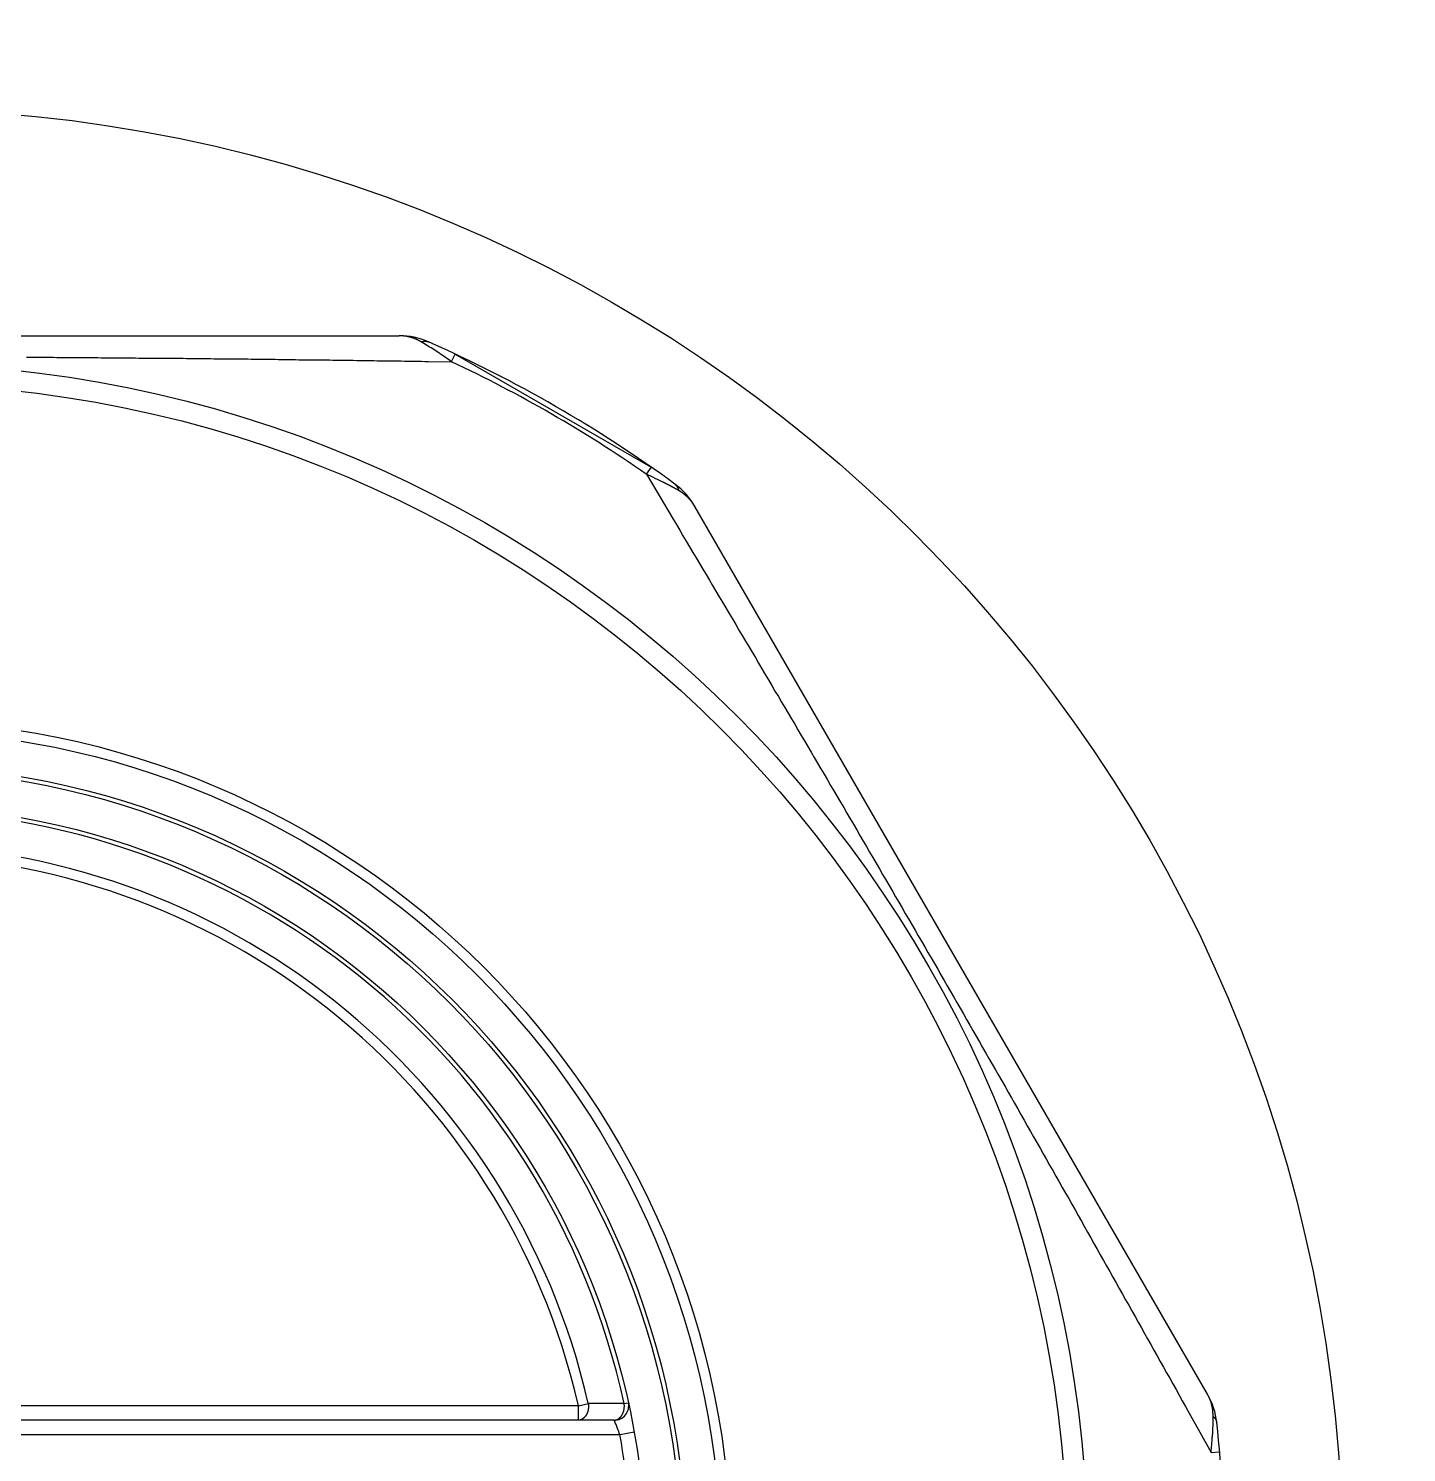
# Model space of a CAD drawing. Header units: millimetres. Extents: x 0 to 3800, y -67 to 2530.
# Drawn here: x 3289.11 to 3298.89, y 967.94 to 978.05 of the extents above; entities that cross this region are included whole.
import ezdxf

# ---------------------------------------------------------------- set-up
doc = ezdxf.new("R2010")
doc.units = ezdxf.units.MM
doc.layers.add('내부선 및 부속', color=4, linetype='Continuous')

msp = doc.modelspace()

# ---------------------------------------------------------------- linework, layer by layer
at = {"layer": '내부선 및 부속', "linetype": 'Continuous'}
for p, q in [((3284.467, 975.867), (3291.744, 975.867)), ((3292.115, 975.683), (3292.141, 975.737)), ((3292.141, 975.737), (3293.531, 974.934)), ((3291.951, 975.685), (3292.115, 975.682)), ((3293.531, 974.934), (3293.497, 974.885)), ((3293.498, 974.884), (3293.582, 974.744)), ((3293.582, 974.744), (3293.688, 974.565)), ((3297.481, 968.353), (3293.843, 974.655)), ((3293.016, 968.271), (3283.195, 968.271)), ((3293.016, 968.271), (3293.087, 968.287)), ((3293.016, 968.168), (3293.016, 968.271)), ((3293.219, 968.287), (3293.087, 968.287)), ((3293.341, 968.286), (3293.219, 968.287)), ((3293.341, 968.286), (3293.37, 968.293)), ((3297.325, 968.266), (3297.339, 968.24)), ((3293.27, 968.168), (3282.941, 968.168)), ((3293.272, 968.164), (3293.27, 968.168)), ((3297.339, 968.24), (3297.426, 968.084)), ((3293.31, 968.065), (3282.9, 968.065)), ((3293.412, 968.083), (3293.311, 968.065)), ((3297.426, 968.084), (3297.507, 967.939)), ((3297.507, 967.939), (3297.567, 967.944))]:
    msp.add_line(p, q, dxfattribs=at)
at = {"layer": '내부선 및 부속', "linetype": 'Continuous', "flags": 128}
for points in [[(3291.9, 975.823), (3291.899, 975.824), (3291.898, 975.824), (3291.897, 975.825), (3291.896, 975.825), (3291.895, 975.826), (3291.895, 975.826), (3291.894, 975.827), (3291.893, 975.827), (3291.892, 975.828), (3291.891, 975.828), (3291.89, 975.829), (3291.889, 975.829), (3291.888, 975.83), (3291.887, 975.83), (3291.886, 975.831), (3291.886, 975.831), (3291.885, 975.832), (3291.884, 975.832), (3291.883, 975.833), (3291.882, 975.833), (3291.881, 975.834), (3291.88, 975.834), (3291.879, 975.835), (3291.878, 975.835), (3291.877, 975.836), (3291.876, 975.836), (3291.875, 975.836), (3291.875, 975.837), (3291.874, 975.837), (3291.873, 975.838), (3291.872, 975.838), (3291.871, 975.839), (3291.87, 975.839), (3291.869, 975.84), (3291.868, 975.84), (3291.867, 975.84), (3291.866, 975.841), (3291.865, 975.841), (3291.864, 975.842), (3291.863, 975.842), (3291.862, 975.842), (3291.861, 975.843), (3291.86, 975.843), (3291.859, 975.844), (3291.858, 975.844), (3291.858, 975.844), (3291.857, 975.845), (3291.856, 975.845), (3291.855, 975.846), (3291.854, 975.846), (3291.853, 975.846), (3291.852, 975.847), (3291.851, 975.847), (3291.85, 975.847), (3291.849, 975.848), (3291.848, 975.848), (3291.847, 975.849), (3291.846, 975.849), (3291.845, 975.849), (3291.844, 975.85), (3291.843, 975.85), (3291.842, 975.85), (3291.841, 975.851), (3291.84, 975.851), (3291.839, 975.851), (3291.838, 975.852), (3291.837, 975.852), (3291.836, 975.852), (3291.835, 975.853), (3291.834, 975.853), (3291.833, 975.853), (3291.832, 975.854), (3291.831, 975.854), (3291.83, 975.854), (3291.829, 975.854), (3291.828, 975.855), (3291.827, 975.855), (3291.826, 975.855), (3291.825, 975.856), (3291.824, 975.856), (3291.823, 975.856), (3291.822, 975.856), (3291.821, 975.857), (3291.82, 975.857), (3291.819, 975.857), (3291.818, 975.858), (3291.817, 975.858), (3291.816, 975.858), (3291.815, 975.858), (3291.814, 975.859), (3291.813, 975.859), (3291.812, 975.859), (3291.811, 975.859), (3291.81, 975.86), (3291.809, 975.86), (3291.808, 975.86), (3291.807, 975.86), (3291.806, 975.86), (3291.805, 975.861), (3291.804, 975.861), (3291.804, 975.861), (3291.803, 975.861), (3291.802, 975.861), (3291.801, 975.862), (3291.8, 975.862), (3291.799, 975.862), (3291.798, 975.862), (3291.797, 975.862), (3291.796, 975.863), (3291.795, 975.863), (3291.794, 975.863), (3291.793, 975.863), (3291.792, 975.863), (3291.791, 975.863), (3291.79, 975.864), (3291.789, 975.864), (3291.788, 975.864), (3291.787, 975.864), (3291.786, 975.864), (3291.785, 975.864), (3291.784, 975.865), (3291.783, 975.865), (3291.782, 975.865), (3291.781, 975.865), (3291.78, 975.865), (3291.779, 975.865), (3291.777, 975.865), (3291.776, 975.865), (3291.775, 975.866), (3291.774, 975.866), (3291.773, 975.866), (3291.772, 975.866), (3291.771, 975.866), (3291.77, 975.866), (3291.769, 975.866), (3291.768, 975.866), (3291.767, 975.866), (3291.766, 975.866), (3291.765, 975.867), (3291.764, 975.867), (3291.763, 975.867), (3291.762, 975.867), (3291.761, 975.867), (3291.76, 975.867), (3291.759, 975.867), (3291.758, 975.867), (3291.757, 975.867), (3291.756, 975.867), (3291.755, 975.867), (3291.754, 975.867), (3291.753, 975.867), (3291.752, 975.867), (3291.751, 975.867), (3291.75, 975.867), (3291.749, 975.867), (3291.748, 975.867), (3291.747, 975.867), (3291.746, 975.867), (3291.745, 975.867), (3291.743, 975.867), (3291.743, 975.867)], [(3291.9, 975.823), (3291.9, 975.823), (3291.901, 975.824), (3291.901, 975.824), (3291.901, 975.824), (3291.901, 975.824), (3291.902, 975.824), (3291.902, 975.824), (3291.902, 975.824), (3291.903, 975.824), (3291.903, 975.824), (3291.903, 975.825), (3291.904, 975.825), (3291.904, 975.825), (3291.904, 975.825), (3291.905, 975.825), (3291.905, 975.825), (3291.905, 975.825), (3291.906, 975.825), (3291.906, 975.825), (3291.906, 975.825), (3291.906, 975.825), (3291.907, 975.826), (3291.907, 975.826), (3291.907, 975.826), (3291.908, 975.826), (3291.908, 975.826), (3291.908, 975.826), (3291.909, 975.826), (3291.909, 975.826), (3291.909, 975.826), (3291.91, 975.826), (3291.91, 975.826), (3291.91, 975.826), (3291.911, 975.826), (3291.911, 975.827), (3291.911, 975.827), (3291.912, 975.827), (3291.912, 975.827), (3291.912, 975.827), (3291.913, 975.827), (3291.913, 975.827), (3291.913, 975.827), (3291.914, 975.827), (3291.914, 975.827), (3291.914, 975.827), (3291.915, 975.827), (3291.915, 975.827), (3291.915, 975.827), (3291.916, 975.827), (3291.916, 975.827), (3291.916, 975.827), (3291.916, 975.828), (3291.917, 975.828), (3291.917, 975.828), (3291.917, 975.828), (3291.918, 975.828), (3291.918, 975.828), (3291.918, 975.828), (3291.919, 975.828), (3291.919, 975.828), (3291.919, 975.828), (3291.92, 975.828), (3291.92, 975.828), (3291.92, 975.828), (3291.921, 975.828), (3291.921, 975.828), (3291.921, 975.828), (3291.922, 975.828), (3291.922, 975.828), (3291.922, 975.828), (3291.923, 975.828), (3291.923, 975.828), (3291.923, 975.828), (3291.924, 975.828), (3291.924, 975.828), (3291.924, 975.828), (3291.925, 975.828), (3291.925, 975.828), (3291.925, 975.828), (3291.926, 975.828), (3291.926, 975.828), (3291.926, 975.828), (3291.927, 975.828), (3291.927, 975.828), (3291.927, 975.828), (3291.928, 975.828), (3291.928, 975.828), (3291.928, 975.828), (3291.929, 975.828), (3291.929, 975.828), (3291.93, 975.828), (3291.93, 975.828), (3291.93, 975.828), (3291.931, 975.828), (3291.931, 975.828), (3291.931, 975.828), (3291.932, 975.828), (3291.932, 975.828), (3291.932, 975.828), (3291.933, 975.828), (3291.933, 975.828), (3291.933, 975.828), (3291.933, 975.828), (3291.934, 975.828), (3291.934, 975.828), (3291.934, 975.828), (3291.935, 975.828), (3291.935, 975.828), (3291.935, 975.828), (3291.936, 975.828), (3291.936, 975.828), (3291.936, 975.828), (3291.936, 975.828), (3291.937, 975.828), (3291.937, 975.827), (3291.937, 975.827), (3291.938, 975.827), (3291.938, 975.827), (3291.938, 975.827), (3291.939, 975.827), (3291.939, 975.827), (3291.939, 975.827), (3291.94, 975.827), (3291.94, 975.827), (3291.94, 975.827), (3291.941, 975.827), (3291.941, 975.827), (3291.941, 975.827), (3291.942, 975.827), (3291.942, 975.827), (3291.942, 975.826), (3291.943, 975.826), (3291.943, 975.826), (3291.943, 975.826), (3291.944, 975.826), (3291.944, 975.826), (3291.944, 975.826), (3291.945, 975.826), (3291.945, 975.826), (3291.945, 975.826), (3291.946, 975.826), (3291.946, 975.825), (3291.946, 975.825), (3291.946, 975.825), (3291.947, 975.825), (3291.947, 975.825), (3291.947, 975.825), (3291.948, 975.825), (3291.948, 975.825), (3291.948, 975.825), (3291.949, 975.824), (3291.949, 975.824), (3291.949, 975.824), (3291.95, 975.824), (3291.95, 975.824), (3291.95, 975.824), (3291.95, 975.824), (3291.951, 975.824), (3291.951, 975.824), (3291.951, 975.823), (3291.951, 975.823)], [(3291.938, 975.801), (3291.937, 975.801), (3291.937, 975.801), (3291.937, 975.801), (3291.936, 975.801), (3291.936, 975.802), (3291.936, 975.802), (3291.936, 975.802), (3291.935, 975.802), (3291.935, 975.802), (3291.935, 975.802), (3291.934, 975.803), (3291.934, 975.803), (3291.934, 975.803), (3291.933, 975.803), (3291.933, 975.803), (3291.933, 975.804), (3291.933, 975.804), (3291.932, 975.804), (3291.932, 975.804), (3291.932, 975.804), (3291.931, 975.804), (3291.931, 975.805), (3291.931, 975.805), (3291.931, 975.805), (3291.93, 975.805), (3291.93, 975.805), (3291.93, 975.806), (3291.929, 975.806), (3291.929, 975.806), (3291.929, 975.806), (3291.928, 975.806), (3291.928, 975.806), (3291.928, 975.807), (3291.928, 975.807), (3291.927, 975.807), (3291.927, 975.807), (3291.927, 975.807), (3291.926, 975.808), (3291.926, 975.808), (3291.926, 975.808), (3291.925, 975.808), (3291.925, 975.808), (3291.925, 975.808), (3291.925, 975.809), (3291.924, 975.809), (3291.924, 975.809), (3291.924, 975.809), (3291.923, 975.809), (3291.923, 975.81), (3291.923, 975.81), (3291.923, 975.81), (3291.922, 975.81), (3291.922, 975.81), (3291.922, 975.81), (3291.921, 975.811), (3291.921, 975.811), (3291.921, 975.811), (3291.92, 975.811), (3291.92, 975.811), (3291.92, 975.812), (3291.92, 975.812), (3291.919, 975.812), (3291.919, 975.812), (3291.919, 975.812), (3291.918, 975.812), (3291.918, 975.813), (3291.918, 975.813), (3291.917, 975.813), (3291.917, 975.813), (3291.917, 975.813), (3291.917, 975.813), (3291.916, 975.814), (3291.916, 975.814), (3291.916, 975.814), (3291.915, 975.814), (3291.915, 975.814), (3291.915, 975.815), (3291.915, 975.815), (3291.914, 975.815), (3291.914, 975.815), (3291.914, 975.815), (3291.913, 975.815), (3291.913, 975.816), (3291.913, 975.816), (3291.912, 975.816), (3291.912, 975.816), (3291.912, 975.816), (3291.912, 975.817), (3291.911, 975.817), (3291.911, 975.817), (3291.911, 975.817), (3291.91, 975.817), (3291.91, 975.817), (3291.91, 975.818), (3291.909, 975.818), (3291.909, 975.818), (3291.909, 975.818), (3291.909, 975.818), (3291.908, 975.818), (3291.908, 975.819), (3291.908, 975.819), (3291.908, 975.819), (3291.907, 975.819), (3291.907, 975.819), (3291.907, 975.819), (3291.906, 975.82), (3291.906, 975.82), (3291.906, 975.82), (3291.906, 975.82), (3291.905, 975.82), (3291.905, 975.82), (3291.905, 975.821), (3291.904, 975.821), (3291.904, 975.821), (3291.904, 975.821), (3291.904, 975.821), (3291.903, 975.821), (3291.903, 975.822), (3291.903, 975.822), (3291.902, 975.822), (3291.902, 975.822), (3291.902, 975.822), (3291.901, 975.823), (3291.901, 975.823), (3291.901, 975.823), (3291.901, 975.823), (3291.9, 975.823), (3291.9, 975.823), (3291.9, 975.823)], [(3289.097, 975.715), (3289.121, 975.715), (3289.145, 975.714), (3289.169, 975.714), (3289.193, 975.714), (3289.218, 975.714), (3289.242, 975.714), (3289.266, 975.714), (3289.29, 975.714), (3289.314, 975.713), (3289.339, 975.713), (3289.363, 975.713), (3289.387, 975.713), (3289.411, 975.713), (3289.435, 975.713), (3289.459, 975.713), (3289.484, 975.712), (3289.508, 975.712), (3289.532, 975.712), (3289.556, 975.712), (3289.58, 975.712), (3289.605, 975.712), (3289.629, 975.711), (3289.653, 975.711), (3289.677, 975.711), (3289.701, 975.711), (3289.725, 975.711), (3289.75, 975.711), (3289.774, 975.71), (3289.798, 975.71), (3289.822, 975.71), (3289.846, 975.71), (3289.871, 975.71), (3289.895, 975.709), (3289.919, 975.709), (3289.943, 975.709), (3289.967, 975.709), (3289.992, 975.709), (3290.016, 975.708), (3290.04, 975.708), (3290.064, 975.708), (3290.088, 975.708), (3290.112, 975.707), (3290.137, 975.707), (3290.161, 975.707), (3290.185, 975.707), (3290.209, 975.707), (3290.233, 975.706), (3290.258, 975.706), (3290.282, 975.706), (3290.306, 975.706), (3290.33, 975.705), (3290.354, 975.705), (3290.378, 975.705), (3290.403, 975.705), (3290.427, 975.704), (3290.451, 975.704), (3290.475, 975.704), (3290.499, 975.704), (3290.524, 975.703), (3290.524, 975.703), (3290.548, 975.703), (3290.572, 975.703), (3290.596, 975.703), (3290.62, 975.702), (3290.645, 975.702), (3290.669, 975.702), (3290.693, 975.701), (3290.717, 975.701), (3290.741, 975.701), (3290.765, 975.701), (3290.79, 975.7), (3290.814, 975.7), (3290.838, 975.7), (3290.862, 975.7), (3290.886, 975.699), (3290.911, 975.699), (3290.935, 975.699), (3290.959, 975.698), (3290.983, 975.698), (3291.007, 975.698), (3291.031, 975.697), (3291.056, 975.697), (3291.08, 975.697), (3291.104, 975.697), (3291.128, 975.696), (3291.152, 975.696), (3291.177, 975.696), (3291.201, 975.695), (3291.225, 975.695), (3291.249, 975.695), (3291.273, 975.694), (3291.297, 975.694), (3291.322, 975.694), (3291.346, 975.693), (3291.37, 975.693), (3291.394, 975.693), (3291.418, 975.693), (3291.443, 975.692), (3291.467, 975.692), (3291.491, 975.692), (3291.515, 975.691), (3291.539, 975.691), (3291.563, 975.691), (3291.588, 975.69), (3291.612, 975.69), (3291.636, 975.69), (3291.66, 975.689), (3291.684, 975.689), (3291.709, 975.689), (3291.733, 975.688), (3291.757, 975.688), (3291.781, 975.687), (3291.805, 975.687), (3291.83, 975.687), (3291.854, 975.686), (3291.878, 975.686), (3291.902, 975.686), (3291.926, 975.685), (3291.95, 975.685), (3291.95, 975.685)], [(3293.726, 974.769), (3293.725, 974.769), (3293.725, 974.77), (3293.724, 974.77), (3293.724, 974.771), (3293.723, 974.771), (3293.722, 974.771), (3293.722, 974.772), (3293.721, 974.772), (3293.72, 974.772), (3293.72, 974.773), (3293.719, 974.773), (3293.718, 974.773), (3293.718, 974.774), (3293.717, 974.774), (3293.716, 974.775), (3293.716, 974.775), (3293.715, 974.775), (3293.714, 974.776), (3293.714, 974.776), (3293.713, 974.776), (3293.712, 974.777), (3293.712, 974.777), (3293.711, 974.777), (3293.71, 974.778), (3293.71, 974.778), (3293.709, 974.779), (3293.708, 974.779), (3293.708, 974.779), (3293.707, 974.78), (3293.706, 974.78), (3293.706, 974.78), (3293.705, 974.781), (3293.704, 974.781), (3293.704, 974.781), (3293.703, 974.782), (3293.703, 974.782), (3293.702, 974.783), (3293.701, 974.783), (3293.701, 974.783), (3293.7, 974.784), (3293.699, 974.784), (3293.699, 974.784), (3293.698, 974.785), (3293.697, 974.785), (3293.697, 974.785), (3293.696, 974.786), (3293.695, 974.786), (3293.695, 974.787), (3293.694, 974.787), (3293.693, 974.787), (3293.693, 974.788), (3293.692, 974.788), (3293.691, 974.788), (3293.691, 974.789), (3293.69, 974.789), (3293.689, 974.789), (3293.689, 974.79), (3293.688, 974.79), (3293.687, 974.79), (3293.687, 974.791), (3293.686, 974.791), (3293.685, 974.792), (3293.685, 974.792), (3293.684, 974.792), (3293.683, 974.793), (3293.683, 974.793), (3293.682, 974.793), (3293.681, 974.794), (3293.681, 974.794), (3293.68, 974.794), (3293.679, 974.795), (3293.679, 974.795), (3293.678, 974.795), (3293.677, 974.796), (3293.677, 974.796), (3293.676, 974.796), (3293.675, 974.797), (3293.675, 974.797), (3293.674, 974.798), (3293.673, 974.798), (3293.673, 974.798), (3293.672, 974.799), (3293.671, 974.799), (3293.671, 974.799), (3293.67, 974.8), (3293.669, 974.8), (3293.669, 974.8), (3293.668, 974.801), (3293.667, 974.801), (3293.667, 974.801), (3293.666, 974.802), (3293.665, 974.802), (3293.665, 974.802), (3293.664, 974.803), (3293.663, 974.803), (3293.663, 974.803), (3293.662, 974.804), (3293.661, 974.804), (3293.661, 974.805), (3293.66, 974.805), (3293.66, 974.805), (3293.659, 974.805), (3293.659, 974.806), (3293.658, 974.806), (3293.657, 974.806), (3293.657, 974.807), (3293.656, 974.807), (3293.655, 974.807), (3293.655, 974.808), (3293.654, 974.808), (3293.653, 974.808), (3293.653, 974.809), (3293.652, 974.809), (3293.651, 974.809), (3293.651, 974.81), (3293.65, 974.81), (3293.649, 974.81), (3293.649, 974.811), (3293.648, 974.811), (3293.647, 974.811), (3293.647, 974.812), (3293.646, 974.812), (3293.645, 974.812), (3293.645, 974.813), (3293.644, 974.813), (3293.643, 974.814), (3293.643, 974.814), (3293.642, 974.814), (3293.641, 974.815), (3293.641, 974.815), (3293.64, 974.815), (3293.639, 974.816), (3293.639, 974.816), (3293.638, 974.816), (3293.637, 974.817), (3293.637, 974.817), (3293.636, 974.817), (3293.635, 974.818), (3293.635, 974.818), (3293.634, 974.818), (3293.633, 974.819), (3293.633, 974.819), (3293.632, 974.819), (3293.631, 974.82), (3293.631, 974.82), (3293.63, 974.82), (3293.629, 974.821), (3293.629, 974.821), (3293.628, 974.821), (3293.627, 974.822), (3293.627, 974.822), (3293.626, 974.822), (3293.625, 974.823), (3293.625, 974.823), (3293.624, 974.823), (3293.623, 974.824), (3293.623, 974.824), (3293.622, 974.824), (3293.621, 974.825), (3293.621, 974.825), (3293.621, 974.825)], [(3293.7, 974.814), (3293.701, 974.813), (3293.701, 974.813), (3293.701, 974.813), (3293.701, 974.813), (3293.702, 974.813), (3293.702, 974.812), (3293.702, 974.812), (3293.702, 974.812), (3293.703, 974.812), (3293.703, 974.812), (3293.703, 974.811), (3293.703, 974.811), (3293.704, 974.811), (3293.704, 974.811), (3293.704, 974.811), (3293.704, 974.81), (3293.705, 974.81), (3293.705, 974.81), (3293.705, 974.81), (3293.705, 974.809), (3293.706, 974.809), (3293.706, 974.809), (3293.706, 974.809), (3293.706, 974.809), (3293.707, 974.808), (3293.707, 974.808), (3293.707, 974.808), (3293.707, 974.808), (3293.708, 974.807), (3293.708, 974.807), (3293.708, 974.807), (3293.708, 974.807), (3293.708, 974.806), (3293.709, 974.806), (3293.709, 974.806), (3293.709, 974.806), (3293.709, 974.805), (3293.71, 974.805), (3293.71, 974.805), (3293.71, 974.805), (3293.71, 974.804), (3293.71, 974.804), (3293.711, 974.804), (3293.711, 974.804), (3293.711, 974.803), (3293.711, 974.803), (3293.711, 974.803), (3293.712, 974.803), (3293.712, 974.802), (3293.712, 974.802), (3293.712, 974.802), (3293.713, 974.802), (3293.713, 974.801), (3293.713, 974.801), (3293.713, 974.801), (3293.713, 974.801), (3293.713, 974.8), (3293.714, 974.8), (3293.714, 974.8), (3293.714, 974.799), (3293.714, 974.799), (3293.714, 974.799), (3293.715, 974.799), (3293.715, 974.798), (3293.715, 974.798), (3293.715, 974.798), (3293.715, 974.797), (3293.715, 974.797), (3293.716, 974.797), (3293.716, 974.797), (3293.716, 974.796), (3293.716, 974.796), (3293.716, 974.796), (3293.717, 974.796), (3293.717, 974.795), (3293.717, 974.795), (3293.717, 974.795), (3293.717, 974.794), (3293.717, 974.794), (3293.717, 974.794), (3293.718, 974.793), (3293.718, 974.793), (3293.718, 974.793), (3293.718, 974.793), (3293.718, 974.792), (3293.718, 974.792), (3293.719, 974.792), (3293.719, 974.791), (3293.719, 974.791), (3293.719, 974.791), (3293.719, 974.791), (3293.719, 974.79), (3293.719, 974.79), (3293.72, 974.79), (3293.72, 974.789), (3293.72, 974.789), (3293.72, 974.789), (3293.72, 974.788), (3293.72, 974.788), (3293.72, 974.788), (3293.72, 974.788), (3293.721, 974.787), (3293.721, 974.787), (3293.721, 974.787), (3293.721, 974.787), (3293.721, 974.786), (3293.721, 974.786), (3293.721, 974.786), (3293.721, 974.785), (3293.722, 974.785), (3293.722, 974.785), (3293.722, 974.784), (3293.722, 974.784), (3293.722, 974.784), (3293.722, 974.783), (3293.722, 974.783), (3293.722, 974.783), (3293.723, 974.782), (3293.723, 974.782), (3293.723, 974.782), (3293.723, 974.782), (3293.723, 974.781), (3293.723, 974.781), (3293.723, 974.781), (3293.723, 974.78), (3293.723, 974.78), (3293.723, 974.78), (3293.724, 974.779), (3293.724, 974.779), (3293.724, 974.779), (3293.724, 974.778), (3293.724, 974.778), (3293.724, 974.778), (3293.724, 974.777), (3293.724, 974.777), (3293.724, 974.777), (3293.724, 974.776), (3293.724, 974.776), (3293.725, 974.776), (3293.725, 974.775), (3293.725, 974.775), (3293.725, 974.775), (3293.725, 974.775), (3293.725, 974.774), (3293.725, 974.774), (3293.725, 974.774), (3293.725, 974.773), (3293.725, 974.773), (3293.725, 974.773), (3293.725, 974.772), (3293.726, 974.772), (3293.726, 974.772), (3293.726, 974.771), (3293.726, 974.771), (3293.726, 974.771), (3293.726, 974.77), (3293.726, 974.77), (3293.726, 974.77), (3293.726, 974.769), (3293.726, 974.769), (3293.726, 974.769)], [(3293.842, 974.656), (3293.842, 974.656), (3293.841, 974.657), (3293.841, 974.658), (3293.84, 974.659), (3293.84, 974.66), (3293.839, 974.661), (3293.839, 974.662), (3293.838, 974.663), (3293.838, 974.663), (3293.837, 974.664), (3293.837, 974.665), (3293.836, 974.666), (3293.835, 974.667), (3293.835, 974.668), (3293.834, 974.669), (3293.834, 974.67), (3293.833, 974.67), (3293.833, 974.671), (3293.832, 974.672), (3293.832, 974.673), (3293.831, 974.674), (3293.83, 974.675), (3293.83, 974.676), (3293.829, 974.676), (3293.829, 974.677), (3293.828, 974.678), (3293.827, 974.679), (3293.827, 974.68), (3293.826, 974.681), (3293.826, 974.681), (3293.825, 974.682), (3293.824, 974.683), (3293.824, 974.684), (3293.823, 974.685), (3293.823, 974.686), (3293.822, 974.686), (3293.821, 974.687), (3293.821, 974.688), (3293.82, 974.689), (3293.819, 974.69), (3293.819, 974.69), (3293.818, 974.691), (3293.817, 974.692), (3293.817, 974.693), (3293.816, 974.694), (3293.816, 974.694), (3293.815, 974.695), (3293.814, 974.696), (3293.814, 974.697), (3293.813, 974.698), (3293.812, 974.698), (3293.812, 974.699), (3293.811, 974.7), (3293.81, 974.701), (3293.809, 974.702), (3293.809, 974.702), (3293.808, 974.703), (3293.807, 974.704), (3293.807, 974.705), (3293.806, 974.705), (3293.805, 974.706), (3293.805, 974.707), (3293.804, 974.708), (3293.803, 974.708), (3293.803, 974.709), (3293.802, 974.71), (3293.801, 974.711), (3293.8, 974.711), (3293.8, 974.712), (3293.799, 974.713), (3293.798, 974.714), (3293.798, 974.714), (3293.797, 974.715), (3293.796, 974.716), (3293.795, 974.717), (3293.795, 974.717), (3293.794, 974.718), (3293.793, 974.719), (3293.792, 974.72), (3293.792, 974.72), (3293.791, 974.721), (3293.79, 974.722), (3293.789, 974.722), (3293.789, 974.723), (3293.788, 974.724), (3293.787, 974.725), (3293.786, 974.725), (3293.786, 974.726), (3293.785, 974.727), (3293.784, 974.727), (3293.783, 974.728), (3293.782, 974.729), (3293.782, 974.729), (3293.781, 974.73), (3293.78, 974.731), (3293.779, 974.731), (3293.779, 974.732), (3293.778, 974.733), (3293.777, 974.734), (3293.776, 974.734), (3293.776, 974.734), (3293.775, 974.735), (3293.775, 974.736), (3293.774, 974.736), (3293.773, 974.737), (3293.772, 974.737), (3293.771, 974.738), (3293.771, 974.739), (3293.77, 974.739), (3293.769, 974.74), (3293.768, 974.741), (3293.767, 974.741), (3293.767, 974.742), (3293.766, 974.743), (3293.765, 974.743), (3293.764, 974.744), (3293.763, 974.745), (3293.762, 974.745), (3293.762, 974.746), (3293.761, 974.746), (3293.76, 974.747), (3293.759, 974.748), (3293.758, 974.748), (3293.757, 974.749), (3293.757, 974.749), (3293.756, 974.75), (3293.755, 974.751), (3293.754, 974.751), (3293.753, 974.752), (3293.752, 974.752), (3293.751, 974.753), (3293.751, 974.754), (3293.75, 974.754), (3293.749, 974.755), (3293.748, 974.755), (3293.747, 974.756), (3293.746, 974.757), (3293.745, 974.757), (3293.745, 974.758), (3293.744, 974.758), (3293.743, 974.759), (3293.742, 974.759), (3293.741, 974.76), (3293.74, 974.761), (3293.739, 974.761), (3293.739, 974.762), (3293.738, 974.762), (3293.737, 974.763), (3293.736, 974.763), (3293.735, 974.764), (3293.734, 974.764), (3293.733, 974.765), (3293.732, 974.765), (3293.731, 974.766), (3293.731, 974.766), (3293.73, 974.767), (3293.729, 974.767), (3293.728, 974.768), (3293.727, 974.769), (3293.726, 974.769), (3293.726, 974.769)], [(3293.688, 974.565), (3293.711, 974.526), (3293.735, 974.486), (3293.758, 974.447), (3293.781, 974.408), (3293.805, 974.368), (3293.828, 974.329), (3293.852, 974.29), (3293.875, 974.25), (3293.898, 974.211), (3293.922, 974.172), (3293.945, 974.132), (3293.968, 974.093), (3293.992, 974.054), (3294.015, 974.014), (3294.039, 973.975), (3294.062, 973.936), (3294.085, 973.896), (3294.109, 973.857), (3294.132, 973.818), (3294.155, 973.778), (3294.179, 973.739), (3294.202, 973.7), (3294.225, 973.66), (3294.248, 973.621), (3294.272, 973.582), (3294.295, 973.542), (3294.318, 973.503), (3294.342, 973.463), (3294.365, 973.424), (3294.388, 973.385), (3294.411, 973.345), (3294.435, 973.306), (3294.458, 973.266), (3294.481, 973.227), (3294.504, 973.188), (3294.528, 973.148), (3294.551, 973.109), (3294.574, 973.069), (3294.597, 973.03), (3294.621, 972.991), (3294.644, 972.951), (3294.667, 972.912), (3294.69, 972.872), (3294.713, 972.833), (3294.736, 972.793), (3294.76, 972.754), (3294.783, 972.715), (3294.806, 972.675), (3294.829, 972.636), (3294.852, 972.596), (3294.875, 972.557), (3294.899, 972.517), (3294.922, 972.478), (3294.945, 972.438), (3294.968, 972.399), (3294.991, 972.359), (3295.014, 972.32), (3295.037, 972.28), (3295.06, 972.241), (3295.083, 972.201), (3295.106, 972.162), (3295.129, 972.122), (3295.152, 972.083), (3295.175, 972.043), (3295.198, 972.004), (3295.221, 971.964), (3295.244, 971.925), (3295.267, 971.885), (3295.29, 971.846), (3295.313, 971.806), (3295.336, 971.766), (3295.359, 971.727), (3295.382, 971.687), (3295.405, 971.648), (3295.428, 971.608), (3295.451, 971.568), (3295.474, 971.529), (3295.497, 971.489), (3295.52, 971.45), (3295.543, 971.41), (3295.566, 971.37), (3295.588, 971.331), (3295.611, 971.291), (3295.634, 971.252), (3295.657, 971.212), (3295.68, 971.172), (3295.703, 971.133), (3295.725, 971.093), (3295.748, 971.053), (3295.771, 971.014), (3295.794, 970.974), (3295.816, 970.934), (3295.839, 970.895), (3295.862, 970.855), (3295.885, 970.815), (3295.907, 970.775), (3295.93, 970.736), (3295.953, 970.696), (3295.976, 970.656), (3295.998, 970.617), (3295.998, 970.617), (3296.021, 970.577), (3296.044, 970.537), (3296.066, 970.497), (3296.089, 970.458), (3296.112, 970.418), (3296.134, 970.378), (3296.157, 970.338), (3296.18, 970.299), (3296.202, 970.259), (3296.225, 970.219), (3296.247, 970.179), (3296.27, 970.14), (3296.293, 970.1), (3296.315, 970.06), (3296.338, 970.02), (3296.36, 969.98), (3296.383, 969.941), (3296.405, 969.901), (3296.428, 969.861), (3296.45, 969.821), (3296.473, 969.781), (3296.496, 969.742), (3296.518, 969.702), (3296.541, 969.662), (3296.563, 969.622), (3296.586, 969.582), (3296.608, 969.542), (3296.63, 969.503), (3296.653, 969.463), (3296.675, 969.423), (3296.698, 969.383), (3296.72, 969.343), (3296.743, 969.303), (3296.765, 969.264), (3296.788, 969.224), (3296.81, 969.184), (3296.833, 969.144), (3296.855, 969.104), (3296.877, 969.064), (3296.9, 969.024), (3296.922, 968.984), (3296.945, 968.944), (3296.967, 968.905), (3296.989, 968.865), (3297.012, 968.825), (3297.034, 968.785), (3297.056, 968.745), (3297.079, 968.705), (3297.101, 968.665), (3297.124, 968.625), (3297.146, 968.585), (3297.168, 968.545), (3297.191, 968.505), (3297.213, 968.466), (3297.235, 968.426), (3297.258, 968.386), (3297.28, 968.346), (3297.302, 968.306), (3297.324, 968.266), (3297.324, 968.266)], [(3297.521, 968.196), (3297.521, 968.197), (3297.521, 968.198), (3297.521, 968.199), (3297.521, 968.2), (3297.521, 968.201), (3297.521, 968.202), (3297.521, 968.203), (3297.521, 968.204), (3297.521, 968.205), (3297.521, 968.206), (3297.521, 968.207), (3297.521, 968.208), (3297.521, 968.209), (3297.521, 968.21), (3297.521, 968.211), (3297.521, 968.213), (3297.521, 968.214), (3297.521, 968.215), (3297.521, 968.216), (3297.521, 968.217), (3297.521, 968.218), (3297.52, 968.219), (3297.52, 968.22), (3297.52, 968.221), (3297.52, 968.222), (3297.52, 968.223), (3297.52, 968.224), (3297.52, 968.225), (3297.52, 968.226), (3297.52, 968.227), (3297.52, 968.228), (3297.52, 968.229), (3297.52, 968.23), (3297.519, 968.231), (3297.519, 968.232), (3297.519, 968.233), (3297.519, 968.234), (3297.519, 968.235), (3297.519, 968.236), (3297.519, 968.237), (3297.519, 968.238), (3297.519, 968.239), (3297.518, 968.24), (3297.518, 968.241), (3297.518, 968.242), (3297.518, 968.243), (3297.518, 968.244), (3297.518, 968.245), (3297.518, 968.246), (3297.517, 968.247), (3297.517, 968.248), (3297.517, 968.249), (3297.517, 968.25), (3297.517, 968.251), (3297.517, 968.253), (3297.516, 968.254), (3297.516, 968.255), (3297.516, 968.256), (3297.516, 968.257), (3297.516, 968.258), (3297.516, 968.259), (3297.515, 968.26), (3297.515, 968.261), (3297.515, 968.262), (3297.515, 968.263), (3297.515, 968.264), (3297.514, 968.265), (3297.514, 968.266), (3297.514, 968.267), (3297.514, 968.268), (3297.514, 968.269), (3297.513, 968.27), (3297.513, 968.271), (3297.513, 968.272), (3297.513, 968.273), (3297.512, 968.274), (3297.512, 968.275), (3297.512, 968.276), (3297.512, 968.277), (3297.511, 968.278), (3297.511, 968.279), (3297.511, 968.28), (3297.511, 968.281), (3297.51, 968.282), (3297.51, 968.283), (3297.51, 968.284), (3297.509, 968.285), (3297.509, 968.286), (3297.509, 968.287), (3297.509, 968.288), (3297.508, 968.289), (3297.508, 968.29), (3297.508, 968.291), (3297.507, 968.292), (3297.507, 968.293), (3297.507, 968.294), (3297.507, 968.295), (3297.506, 968.296), (3297.506, 968.297), (3297.506, 968.298), (3297.506, 968.298), (3297.505, 968.299), (3297.505, 968.3), (3297.505, 968.301), (3297.504, 968.302), (3297.504, 968.303), (3297.504, 968.304), (3297.503, 968.305), (3297.503, 968.306), (3297.503, 968.307), (3297.502, 968.308), (3297.502, 968.309), (3297.501, 968.31), (3297.501, 968.311), (3297.501, 968.312), (3297.5, 968.313), (3297.5, 968.313), (3297.5, 968.314), (3297.499, 968.315), (3297.499, 968.316), (3297.498, 968.317), (3297.498, 968.318), (3297.498, 968.319), (3297.497, 968.32), (3297.497, 968.321), (3297.497, 968.322), (3297.496, 968.323), (3297.496, 968.324), (3297.495, 968.325), (3297.495, 968.326), (3297.494, 968.327), (3297.494, 968.328), (3297.494, 968.329), (3297.493, 968.33), (3297.493, 968.331), (3297.492, 968.332), (3297.492, 968.333), (3297.491, 968.333), (3297.491, 968.334), (3297.491, 968.335), (3297.49, 968.336), (3297.49, 968.337), (3297.489, 968.338), (3297.489, 968.339), (3297.488, 968.34), (3297.488, 968.341), (3297.487, 968.342), (3297.487, 968.343), (3297.486, 968.344), (3297.486, 968.345), (3297.485, 968.345), (3297.485, 968.346), (3297.484, 968.347), (3297.484, 968.348), (3297.483, 968.349), (3297.483, 968.35), (3297.482, 968.351), (3297.482, 968.352), (3297.481, 968.353), (3297.481, 968.354), (3297.481, 968.354)], [(3293.087, 968.287), (3293.087, 968.286), (3293.087, 968.286), (3293.087, 968.285), (3293.087, 968.284), (3293.087, 968.283), (3293.087, 968.282), (3293.087, 968.282), (3293.087, 968.281), (3293.088, 968.28), (3293.088, 968.279), (3293.088, 968.279), (3293.088, 968.278), (3293.088, 968.277), (3293.088, 968.276), (3293.088, 968.275), (3293.088, 968.275), (3293.088, 968.274), (3293.088, 968.273), (3293.088, 968.272), (3293.088, 968.271), (3293.088, 968.271), (3293.088, 968.27), (3293.088, 968.269), (3293.088, 968.268), (3293.088, 968.267), (3293.088, 968.267), (3293.088, 968.266), (3293.088, 968.265), (3293.088, 968.264), (3293.088, 968.263), (3293.088, 968.263), (3293.088, 968.262), (3293.088, 968.261), (3293.088, 968.26), (3293.087, 968.259), (3293.087, 968.259), (3293.087, 968.258), (3293.087, 968.257), (3293.087, 968.256), (3293.087, 968.256), (3293.087, 968.255), (3293.087, 968.254), (3293.087, 968.253), (3293.087, 968.252), (3293.086, 968.252), (3293.086, 968.251), (3293.086, 968.25), (3293.086, 968.249), (3293.086, 968.248), (3293.086, 968.248), (3293.086, 968.247), (3293.086, 968.246), (3293.085, 968.245), (3293.085, 968.244), (3293.085, 968.244), (3293.085, 968.243), (3293.085, 968.242), (3293.085, 968.241), (3293.084, 968.241), (3293.084, 968.24), (3293.084, 968.239), (3293.084, 968.238), (3293.084, 968.238), (3293.084, 968.237), (3293.083, 968.236), (3293.083, 968.235), (3293.083, 968.234), (3293.083, 968.234), (3293.083, 968.233), (3293.082, 968.232), (3293.082, 968.231), (3293.082, 968.231), (3293.082, 968.23), (3293.082, 968.229), (3293.081, 968.228), (3293.081, 968.228), (3293.081, 968.227), (3293.081, 968.226), (3293.08, 968.225), (3293.08, 968.225), (3293.08, 968.224), (3293.08, 968.223), (3293.079, 968.222), (3293.079, 968.222), (3293.079, 968.221), (3293.078, 968.22), (3293.078, 968.219), (3293.078, 968.219), (3293.078, 968.218), (3293.077, 968.217), (3293.077, 968.217), (3293.077, 968.216), (3293.076, 968.215), (3293.076, 968.214), (3293.076, 968.214), (3293.075, 968.213), (3293.075, 968.212), (3293.074, 968.212), (3293.074, 968.211), (3293.074, 968.21), (3293.074, 968.21), (3293.073, 968.209), (3293.073, 968.209), (3293.073, 968.208), (3293.072, 968.207), (3293.072, 968.207), (3293.071, 968.206), (3293.071, 968.205), (3293.07, 968.204), (3293.07, 968.204), (3293.07, 968.203), (3293.069, 968.202), (3293.069, 968.202), (3293.068, 968.201), (3293.068, 968.2), (3293.067, 968.2), (3293.067, 968.199), (3293.066, 968.198), (3293.066, 968.198), (3293.065, 968.197), (3293.065, 968.196), (3293.064, 968.196), (3293.064, 968.195), (3293.063, 968.194), (3293.063, 968.194), (3293.062, 968.193), (3293.061, 968.192), (3293.061, 968.192), (3293.06, 968.191), (3293.06, 968.191), (3293.059, 968.19), (3293.059, 968.189), (3293.058, 968.189), (3293.057, 968.188), (3293.057, 968.188), (3293.056, 968.187), (3293.056, 968.186), (3293.055, 968.186), (3293.054, 968.185), (3293.054, 968.185), (3293.053, 968.184), (3293.052, 968.184), (3293.052, 968.183), (3293.051, 968.182), (3293.05, 968.182), (3293.05, 968.181), (3293.049, 968.181), (3293.048, 968.18), (3293.048, 968.18), (3293.047, 968.179), (3293.046, 968.179), (3293.046, 968.178), (3293.045, 968.178), (3293.044, 968.178), (3293.044, 968.177), (3293.043, 968.177), (3293.042, 968.176), (3293.042, 968.176), (3293.041, 968.175), (3293.04, 968.175), (3293.039, 968.175), (3293.039, 968.174), (3293.038, 968.174), (3293.037, 968.173), (3293.036, 968.173), (3293.036, 968.173), (3293.035, 968.172), (3293.034, 968.172), (3293.034, 968.172), (3293.033, 968.172), (3293.032, 968.171), (3293.031, 968.171), (3293.031, 968.171), (3293.03, 968.171), (3293.029, 968.17), (3293.028, 968.17), (3293.027, 968.17), (3293.027, 968.17), (3293.026, 968.169), (3293.025, 968.169), (3293.024, 968.169), (3293.024, 968.169), (3293.023, 968.169), (3293.022, 968.169), (3293.021, 968.169), (3293.02, 968.169), (3293.02, 968.168), (3293.019, 968.168), (3293.018, 968.168), (3293.017, 968.168), (3293.017, 968.168), (3293.016, 968.168), (3293.016, 968.168)], [(3293.27, 968.168), (3293.271, 968.168), (3293.272, 968.168), (3293.273, 968.168), (3293.273, 968.168), (3293.274, 968.169), (3293.275, 968.169), (3293.276, 968.169), (3293.277, 968.169), (3293.278, 968.169), (3293.279, 968.169), (3293.28, 968.169), (3293.281, 968.17), (3293.282, 968.17), (3293.283, 968.17), (3293.284, 968.17), (3293.284, 968.171), (3293.285, 968.171), (3293.286, 968.171), (3293.287, 968.172), (3293.288, 968.172), (3293.289, 968.172), (3293.29, 968.173), (3293.291, 968.173), (3293.291, 968.174), (3293.292, 968.174), (3293.293, 968.174), (3293.294, 968.175), (3293.295, 968.175), (3293.296, 968.176), (3293.297, 968.176), (3293.297, 968.177), (3293.298, 968.177), (3293.299, 968.178), (3293.3, 968.179), (3293.301, 968.179), (3293.301, 968.18), (3293.302, 968.18), (3293.303, 968.181), (3293.304, 968.181), (3293.305, 968.182), (3293.305, 968.183), (3293.306, 968.183), (3293.307, 968.184), (3293.308, 968.185), (3293.308, 968.185), (3293.309, 968.186), (3293.31, 968.187), (3293.311, 968.187), (3293.311, 968.188), (3293.312, 968.189), (3293.313, 968.19), (3293.313, 968.19), (3293.314, 968.191), (3293.315, 968.192), (3293.315, 968.192), (3293.316, 968.193), (3293.317, 968.194), (3293.317, 968.195), (3293.318, 968.196), (3293.319, 968.196), (3293.319, 968.197), (3293.32, 968.198), (3293.321, 968.199), (3293.321, 968.2), (3293.322, 968.2), (3293.322, 968.201), (3293.323, 968.202), (3293.323, 968.203), (3293.324, 968.204), (3293.324, 968.204), (3293.325, 968.205), (3293.326, 968.206), (3293.326, 968.207), (3293.327, 968.208), (3293.327, 968.209), (3293.328, 968.21), (3293.328, 968.21), (3293.328, 968.211), (3293.329, 968.212), (3293.329, 968.213), (3293.33, 968.214), (3293.33, 968.215), (3293.331, 968.216), (3293.331, 968.217), (3293.331, 968.217), (3293.332, 968.218), (3293.332, 968.219), (3293.333, 968.22), (3293.333, 968.221), (3293.333, 968.222), (3293.334, 968.223), (3293.334, 968.224), (3293.334, 968.225), (3293.335, 968.225), (3293.335, 968.226), (3293.335, 968.227), (3293.336, 968.228), (3293.336, 968.229), (3293.336, 968.23), (3293.336, 968.231), (3293.336, 968.231), (3293.337, 968.232), (3293.337, 968.233), (3293.337, 968.234), (3293.338, 968.235), (3293.338, 968.236), (3293.338, 968.236), (3293.338, 968.237), (3293.338, 968.238), (3293.339, 968.239), (3293.339, 968.24), (3293.339, 968.241), (3293.339, 968.242), (3293.339, 968.243), (3293.34, 968.244), (3293.34, 968.245), (3293.34, 968.246), (3293.34, 968.247), (3293.34, 968.248), (3293.34, 968.249), (3293.34, 968.25), (3293.341, 968.251), (3293.341, 968.251), (3293.341, 968.252), (3293.341, 968.253), (3293.341, 968.254), (3293.341, 968.255), (3293.341, 968.256), (3293.341, 968.257), (3293.341, 968.258), (3293.341, 968.259), (3293.341, 968.26), (3293.341, 968.261), (3293.342, 968.262), (3293.342, 968.263), (3293.342, 968.264), (3293.342, 968.265), (3293.342, 968.266), (3293.342, 968.267), (3293.342, 968.268), (3293.342, 968.269), (3293.342, 968.269), (3293.342, 968.27), (3293.342, 968.271), (3293.342, 968.272), (3293.342, 968.273), (3293.342, 968.274), (3293.342, 968.275), (3293.341, 968.276), (3293.341, 968.277), (3293.341, 968.278), (3293.341, 968.279), (3293.341, 968.28), (3293.341, 968.281), (3293.341, 968.282), (3293.341, 968.283), (3293.341, 968.284), (3293.341, 968.285), (3293.341, 968.285), (3293.341, 968.286), (3293.341, 968.286)], [(3297.521, 968.196), (3297.521, 968.196), (3297.522, 968.196), (3297.522, 968.195), (3297.522, 968.195), (3297.522, 968.195), (3297.523, 968.195), (3297.523, 968.195), (3297.523, 968.194), (3297.523, 968.194), (3297.523, 968.194), (3297.524, 968.194), (3297.524, 968.193), (3297.524, 968.193), (3297.524, 968.193), (3297.525, 968.193), (3297.525, 968.193), (3297.525, 968.192), (3297.525, 968.192), (3297.526, 968.192), (3297.526, 968.192), (3297.526, 968.191), (3297.526, 968.191), (3297.527, 968.191), (3297.527, 968.191), (3297.527, 968.19), (3297.527, 968.19), (3297.527, 968.19), (3297.528, 968.19), (3297.528, 968.19), (3297.528, 968.189), (3297.528, 968.189), (3297.529, 968.189), (3297.529, 968.189), (3297.529, 968.188), (3297.529, 968.188), (3297.529, 968.188), (3297.53, 968.188), (3297.53, 968.187), (3297.53, 968.187), (3297.53, 968.187), (3297.531, 968.187), (3297.531, 968.186), (3297.531, 968.186), (3297.531, 968.186), (3297.531, 968.186), (3297.532, 968.185), (3297.532, 968.185), (3297.532, 968.185), (3297.532, 968.185), (3297.532, 968.184), (3297.533, 968.184), (3297.533, 968.184), (3297.533, 968.184), (3297.533, 968.183), (3297.534, 968.183), (3297.534, 968.183), (3297.534, 968.182), (3297.534, 968.182), (3297.534, 968.182), (3297.534, 968.182), (3297.535, 968.181), (3297.535, 968.181), (3297.535, 968.181), (3297.535, 968.181), (3297.535, 968.18), (3297.536, 968.18), (3297.536, 968.18), (3297.536, 968.179), (3297.536, 968.179), (3297.536, 968.179), (3297.537, 968.179), (3297.537, 968.178), (3297.537, 968.178), (3297.537, 968.178), (3297.537, 968.178), (3297.537, 968.177), (3297.538, 968.177), (3297.538, 968.177), (3297.538, 968.176), (3297.538, 968.176), (3297.538, 968.176), (3297.539, 968.175), (3297.539, 968.175), (3297.539, 968.175), (3297.539, 968.175), (3297.539, 968.174), (3297.539, 968.174), (3297.54, 968.174), (3297.54, 968.173), (3297.54, 968.173), (3297.54, 968.173), (3297.54, 968.173), (3297.54, 968.172), (3297.54, 968.172), (3297.541, 968.172), (3297.541, 968.171), (3297.541, 968.171), (3297.541, 968.171), (3297.541, 968.17), (3297.541, 968.17), (3297.541, 968.17), (3297.541, 968.17), (3297.542, 968.17), (3297.542, 968.169), (3297.542, 968.169), (3297.542, 968.169), (3297.542, 968.168), (3297.542, 968.168), (3297.542, 968.168), (3297.543, 968.167), (3297.543, 968.167), (3297.543, 968.167), (3297.543, 968.166), (3297.543, 968.166), (3297.543, 968.166), (3297.543, 968.166), (3297.543, 968.165), (3297.544, 968.165), (3297.544, 968.165), (3297.544, 968.164), (3297.544, 968.164), (3297.544, 968.164), (3297.544, 968.163), (3297.544, 968.163), (3297.544, 968.163), (3297.544, 968.162), (3297.545, 968.162), (3297.545, 968.162), (3297.545, 968.161), (3297.545, 968.161), (3297.545, 968.161), (3297.545, 968.161), (3297.545, 968.16), (3297.545, 968.16), (3297.545, 968.16), (3297.545, 968.159), (3297.545, 968.159), (3297.545, 968.159), (3297.546, 968.158), (3297.546, 968.158), (3297.546, 968.158), (3297.546, 968.157), (3297.546, 968.157), (3297.546, 968.157), (3297.546, 968.156), (3297.546, 968.156), (3297.546, 968.156), (3297.546, 968.155), (3297.546, 968.155), (3297.546, 968.155), (3297.546, 968.154), (3297.546, 968.154), (3297.546, 968.154), (3297.547, 968.153), (3297.547, 968.153), (3297.547, 968.153), (3297.547, 968.152), (3297.547, 968.152), (3297.547, 968.152), (3297.547, 968.151), (3297.547, 968.151)]]:
    msp.add_lwpolyline(points, dxfattribs=at)
at = {"layer": '내부선 및 부속', "linetype": 'Continuous'}
for radius in [21.044, 18.7, 10.335, 8.529, 8.384, 5.997, 5.924, 5.676, 5.646, 5.389]:
    msp.add_circle((3288.105, 967.142), radius, dxfattribs=at)
for centre, radius, start, end in [((3288.105, 967.142), 33.363, 38.0306, 321.9694), ((3288.105, 967.142), 25.178, 57.6319, 302.3682), ((3288.105, 967.142), 21.121, 9.8898, 350.1102), ((3291.744, 975.354), 0.513, 66.1045, 90), ((3290.271, 973.115), 3.161, 56.3027, 58.1735), ((3288.105, 967.142), 9.496, 53.8955, 66.1045), ((3289.663, 972.203), 4.257, 54.8241, 56.3038), ((3288.105, 967.142), 9.435, 55.1457, 64.8493), ((3291.652, 970.9), 4.391, 64.2305, 65.1568), ((3291.927, 971.466), 3.762, 63.2303, 64.2456), ((3293.398, 974.399), 0.513, 30, 53.8955), ((3288.105, 967.142), 5.359, 12.333, 167.667), ((3288.105, 967.142), 5.111, 12.9497, 167.0504), ((3288.105, 967.142), 5.039, 12.9505, 167.05), ((3297.037, 968.097), 0.513, 6.1045, 30), ((3293.27, 968.271), 0.103, 270, 12.3329), ((3291.827, 967.537), 1.575, 21.3155, 23.4714), ((3294.365, 968.253), 3.158, 356.3001, 358.1733), ((3295.722, 968.209), 1.8, 358.1749, 359.5748), ((3288.105, 967.142), 9.496, 353.8955, 6.1045), ((3291.872, 967.555), 1.526, 19.5479, 21.3125), ((3288.105, 967.142), 5.287, 349.936, 10.0655), ((3293.273, 968.323), 4.251, 354.8231, 356.3048)]:
    msp.add_arc(centre, radius, start, end, dxfattribs=at)

doc.saveas('drawing.dxf')
